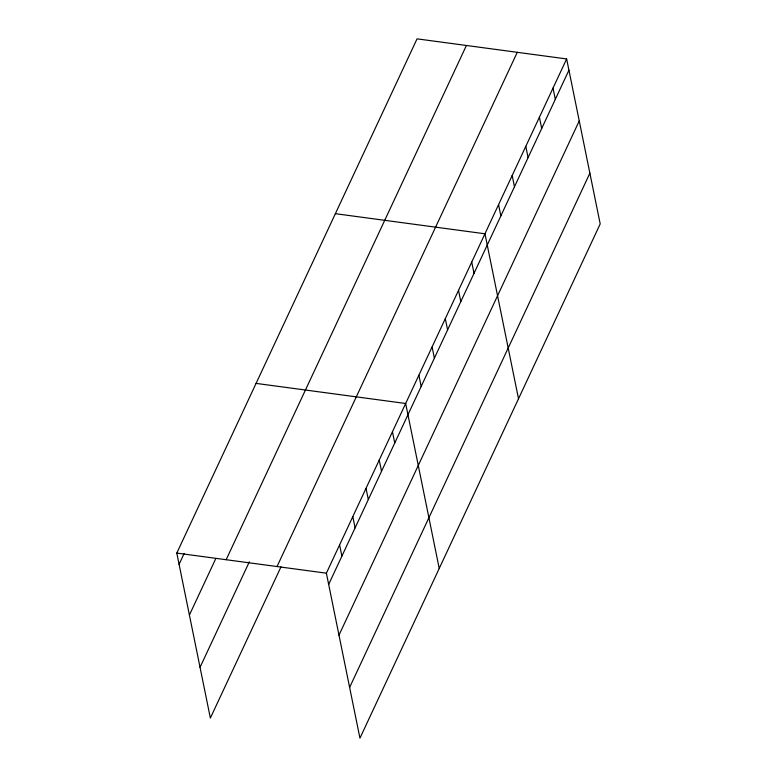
<?xml version="1.0" encoding="UTF-8"?>
<svg xmlns="http://www.w3.org/2000/svg" width="777" height="777" viewBox="0 0 777 777"><rect width="100%" height="100%" fill="white"/><g stroke="black" fill="none" stroke-linecap="round" stroke-linejoin="round"><path stroke-width="1.17" d="M281.002 566.851L210.363 718.055L176.797 553.088L417.055 38.85L566.637 58.945L600.203 223.912L359.945 738.15L326.379 573.183L566.637 58.945M179.089 564.335L184.168 553.457M189.403 615.063L215.831 558.498M226.156 559.712L466.414 45.484M200.039 667.326L249.339 561.81M277.02 566.55L517.278 52.312M328.671 584.43L568.929 70.192M338.986 635.159L579.244 120.921M349.621 687.422L589.879 173.184M335.363 213.685L484.955 233.79L518.512 398.756M256.08 383.391L405.662 403.486L439.228 568.453M176.797 553.088L326.379 573.183M553.02 88.083L555.312 99.33M539.413 117.23L541.695 128.477M525.796 146.367L528.088 157.614M512.179 175.505L514.471 186.752M498.562 204.642L500.854 215.889M471.736 262.072L474.028 273.319M458.527 290.355L460.81 301.602M445.308 318.638L447.601 329.885M432.099 346.921L434.382 358.168M418.881 375.204L421.173 386.451M392.453 431.769L394.745 443.016M379.234 460.052L381.526 471.299M366.025 488.335L368.308 499.582M352.807 516.618L355.099 527.865M339.598 544.9L341.88 556.147"/></g></svg>
